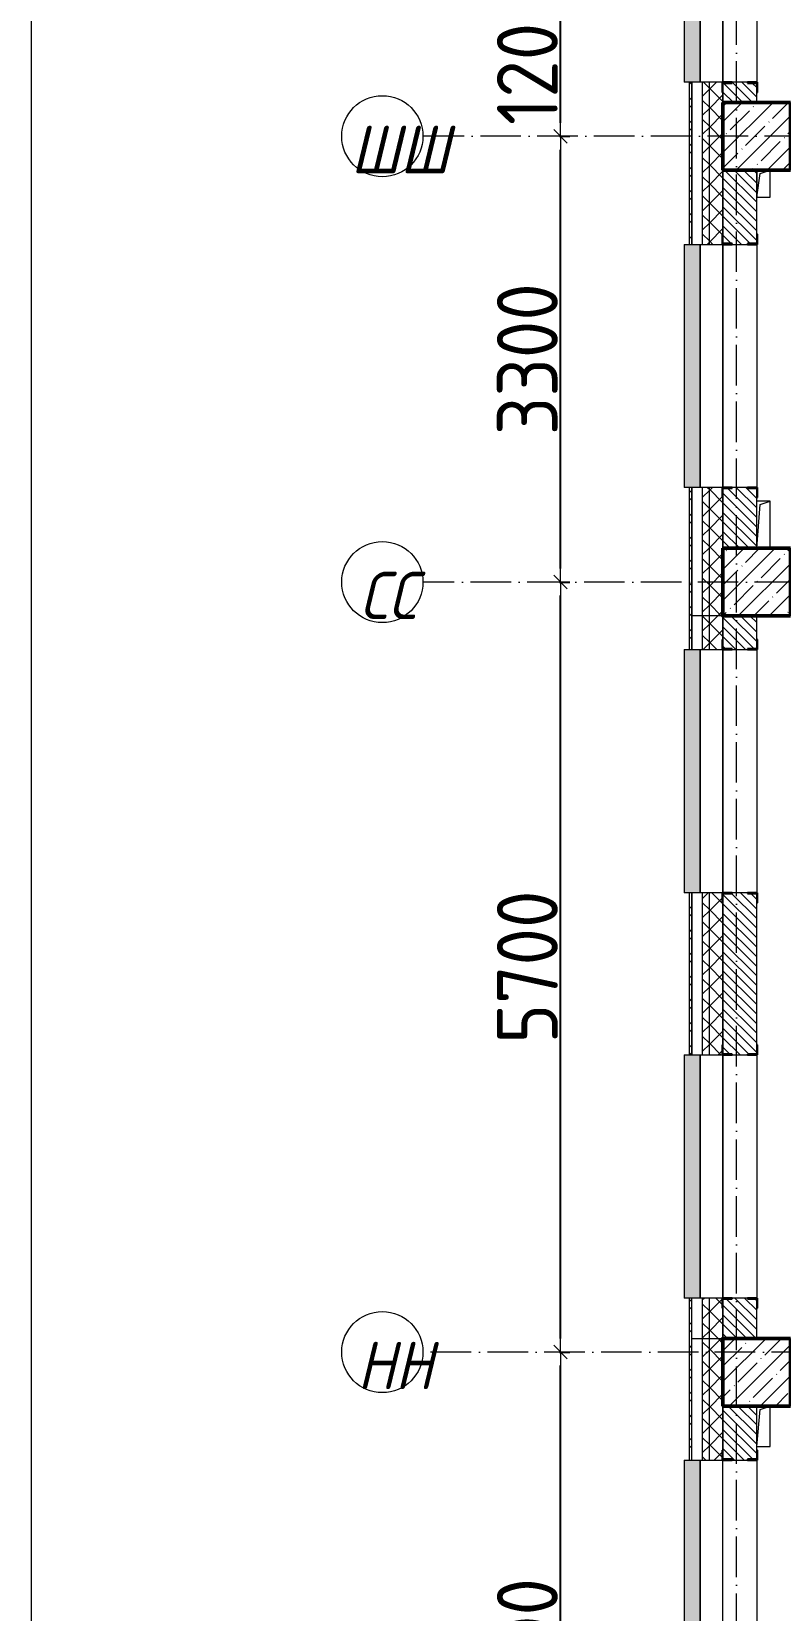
# Model space of a CAD drawing. Header units: millimetres. Extents: x -12989 to 629078, y -109036 to 555275.
# Drawn here: x 35697 to 41235, y 129382 to 141070 of the extents above; entities that cross this region are included whole.
import ezdxf

# ---------------------------------------------------------------- set-up
doc = ezdxf.new("R2010")
doc.units = ezdxf.units.MM
doc.linetypes.add('50_200_ШТРИХ_1Т_ш5_п1_п1_', pattern=[700, 500, -100, 0, -100])
for name, color, linetype, lineweight in [('A-____-____-DIMS', 7, 'Continuous', 9), ('A-GENM-____-MCUT', 7, 'Continuous', 25), ('A-GENM-____-OTLN', 7, 'Continuous', 9), ('A-GENM-____-OTLN-1', 7, 'Continuous', 25), ('A-GLAZ-____-OTLN', 7, 'Continuous', 9), ('A-WALL-____-MCUT', 7, 'Continuous', 13), ('A-WALL-____-MCUT-1', 7, 'Continuous', 9), ('A-WALL-____-OTLN', 7, 'Continuous', 9), ('A-WALL-____-PATT-1', 7, 'Continuous', 9), ('A-WALL-FNSH-MCUT-1', 7, 'Continuous', 9), ('S-COLS-____-MCUT', 7, 'Continuous', 50), ('S-COLS-____-OTLN', 7, 'Continuous', 9), ('S-GRID-____-IDEN', 7, 'Continuous', 9), ('S-GRID-____-OTLN-1', 7, '50_200_ШТРИХ_1Т_ш5_п1_п1_', 9)]:
    doc.layers.add(name, color=color, linetype=linetype, lineweight=lineweight)
doc.layers.add('A-GLAZ-____-OTLN-1', color=7, linetype='Continuous', lineweight=9, true_color=0xc0c0c0)
doc.styles.add('ISOCPEUR_I_9', font='isocpeui.ttf', dxfattribs={"width": 0.9, "height": 250})
doc.styles.add('СПДС', font='isocpeur.ttf', dxfattribs={"width": 0.9})
doc.dimstyles.new('Размера А3', dxfattribs={"dimtxt": 200, "dimasz": 100, "dimexe": 70, "dimexo": 100, "dimgap": 20, "dimtad": 1, "dimdec": 0, "dimrnd": 10, "dimzin": 0, "dimdsep": 46, "dimtxsty": 'СПДС', "dimblk": 'ARROWHEAD_6', "dimcen": 1, "dimclrd": 256, "dimclre": 256, "dimclrt": 256, "dimazin": 0, "dimtfac": 1, "dimtdec": 0, "dimtmove": 2, "dimatfit": 3, "dimfxl": 1, "dimtolj": 1, "dimtzin": 0, "dimarcsym": 0})
pattern_1 = [(135, (43259.71, 63713.66), (-35.35534, -35.35534), [])]
pattern_2 = [(45, (43259.71, 63713.66), (-70.71068, 70.71068), []), (135, (43259.71, 63713.66), (-70.71068, -70.71068), [])]
pattern_3 = [(45, (43259.71, 63713.66), (-85.53659, 85.53659), []), (45, (43316.74, 63713.66), (-85.53659, 85.53659), [])]

# ---------------------------------------------------------------- blocks, each defined once
blk = doc.blocks.new('BSC_Колонна _Прямоугольная - 500х500-V22-АР1_План отверстий 2 этажа в осях 1-64_Ю-ЯЯ')
at = {"layer": 'S-COLS-____-OTLN'}
h = blk.add_hatch(dxfattribs=at)
h.set_pattern_fill('FP_31', color=256, style=0, pattern_type=2)
h.set_pattern_definition([(45, (2200, -67431.04), (-114.04925, 114.04925), []), (45, (2314.05, -67431.04), (-114.04925, 114.04925), [201.613, -40.323, 3.353, -36.97])])
h.paths.add_polyline_path([(-250, -250), (250, -250), (250, 250), (-250, 250)], flags=0)
at = {"layer": 'S-COLS-____-MCUT'}
for p, q in [((250, 250), (-250, 250)), ((-250, 250), (-250, -250)), ((250, -250), (250, 250)), ((-250, -250), (250, -250))]:
    blk.add_line(p, q, dxfattribs=at)
blk = doc.blocks.new('BSC_Колонна _Прямоугольная - 500х500-V25-АР1_План отверстий 2 этажа в осях 1-64_Ю-ЯЯ')
at = {"layer": 'S-COLS-____-OTLN'}
h = blk.add_hatch(dxfattribs=at)
h.set_pattern_fill('FP_34', color=256, style=0, pattern_type=2)
h.set_pattern_definition([(45, (2200, -76581.04), (-114.04925, 114.04925), []), (45, (2314.05, -76581.04), (-114.04925, 114.04925), [201.613, -40.323, 3.353, -36.97])])
h.paths.add_polyline_path([(-250, -250), (250, -250), (250, 250), (-250, 250), (-250, 16)], flags=0)
at = {"layer": 'S-COLS-____-MCUT'}
for p, q in [((250, 250), (-250, 250)), ((-250, 250), (-250, -250)), ((250, -250), (250, 250)), ((-250, -250), (250, -250))]:
    blk.add_line(p, q, dxfattribs=at)
blk = doc.blocks.new('BSC_Колонна _Прямоугольная - 500х500-V31-АР1_План отверстий 2 этажа в осях 1-64_Ю-ЯЯ')
at = {"layer": 'S-COLS-____-OTLN'}
h = blk.add_hatch(dxfattribs=at)
h.set_pattern_fill('FP_40', color=256, style=0, pattern_type=2)
h.set_pattern_definition([(45, (2200, -73281.04), (-114.04925, 114.04925), []), (45, (2314.05, -73281.04), (-114.04925, 114.04925), [201.613, -40.323, 3.353, -36.97])])
h.paths.add_polyline_path([(-250, -250), (250, -250), (250, 250), (-250, 250), (-250, 88)], flags=0)
at = {"layer": 'S-COLS-____-MCUT'}
for p, q in [((250, 250), (-250, 250)), ((-250, 250), (-250, -250)), ((250, -250), (250, 250)), ((-250, -250), (250, -250))]:
    blk.add_line(p, q, dxfattribs=at)
blk = doc.blocks.new('Фахверк_СКБ_Уголок - 250_2700-27497298-АР1_План отверстий 2 этажа в осях 1-64_Ю-ЯЯ')
at = {"layer": 'A-GENM-____-MCUT'}
for p, q in [((200, 181), (125, 181)), ((125, 181), (125, 106)), ((131, 106), (131, 175)), ((131, 175), (200, 175)), ((200, 175), (200, 181)), ((125, 106), (131, 106)), ((131, -6), (125, -6)), ((125, -6), (125, -81)), ((125, -81), (200, -81)), ((131, -75), (131, -6)), ((200, -75), (131, -75)), ((200, -81), (200, -75))]:
    blk.add_line(p, q, dxfattribs=at)
blk = doc.blocks.new('Фахверк_СКБ_Уголок - 250_2700_1-27501432-АР1_План отверстий 2 этажа в осях 1-64_Ю-ЯЯ')
at = {"layer": 'A-GENM-____-MCUT'}
for p, q in [((200, 181), (125, 181)), ((125, 181), (125, 106)), ((131, 106), (131, 175)), ((131, 175), (200, 175)), ((200, 175), (200, 181)), ((125, 106), (131, 106)), ((131, -6), (125, -6)), ((125, -6), (125, -81)), ((125, -81), (200, -81)), ((131, -75), (131, -6)), ((200, -75), (131, -75)), ((200, -81), (200, -75))]:
    blk.add_line(p, q, dxfattribs=at)
blk = doc.blocks.new('AR_Отверстие прямоугольное _в плите_ - AR_Отверстие прямоугольное _в плите_-V166-АР1_План отверстий 2 этажа в осях 1-64_Ю-ЯЯ')
at = {"layer": 'A-GENM-____-OTLN'}
for p, q in [((-50, 100), (-50, -100)), ((-50, -100), (-25, 75)), ((-25, 75), (50, 100)), ((50, -100), (50, 100)), ((-50, -100), (50, -100))]:
    blk.add_line(p, q, dxfattribs=at)
blk = doc.blocks.new('AR_Отверстие прямоугольное _в плите_ - AR_Отверстие прямоугольное _в плите_-30511527-АР1_План отверстий 2 этажа в осях 1-64_Ю-ЯЯ')
at = {"layer": 'A-GENM-____-OTLN'}
for p, q in [((50, 175), (-50, 175)), ((-50, -175), (-25, 150)), ((-25, 150), (50, 175)), ((50, -175), (50, 175))]:
    blk.add_line(p, q, dxfattribs=at)
blk = doc.blocks.new('AR_Отверстие прямоугольное _в плите_ - AR_Отверстие прямоугольное _в плите_-30510814-АР1_План отверстий 2 этажа в осях 1-64_Ю-ЯЯ')
at = {"layer": 'A-GENM-____-OTLN'}
for p, q in [((-50, -150), (-25, 125)), ((-25, 125), (50, 150)), ((50, -150), (50, 150)), ((-50, -150), (50, -150))]:
    blk.add_line(p, q, dxfattribs=at)
blk = doc.blocks.new('Отлив_СКБ - Отлив витража_120_НВФ-31886035-АР1_План отверстий 2 этажа в осях 1-64_Ю-ЯЯ')
at = {"layer": 'A-GLAZ-____-OTLN-1'}
for points in [[(0, 83), (0, 2), (4800, 2), (4800, 120), (0, 120)], [(0, 0), (4800, 0), (4800, 2), (0, 2)]]:
    blk.add_hatch(color=256, dxfattribs=at).paths.add_polyline_path(points, flags=0)
at = {"layer": 'A-GLAZ-____-OTLN'}
for p, q in [((0, 83), (0, 120)), ((4800, 120), (0, 120)), ((4800, 120), (4800, 83)), ((0, 2), (4800, 2)), ((4800, 0), (0, 0))]:
    blk.add_line(p, q, dxfattribs=at)
blk = doc.blocks.new('Отлив_СКБ - Отлив витража_120_НВФ-31885689-АР1_План отверстий 2 этажа в осях 1-64_Ю-ЯЯ')
at = {"layer": 'A-GLAZ-____-OTLN-1'}
for points in [[(1800, 2), (1800, 120), (0, 120), (0, 2), (737, 2)], [(1800, 0), (1800, 2), (0, 2), (0, 0), (737, 0)]]:
    blk.add_hatch(color=256, dxfattribs=at).paths.add_polyline_path(points, flags=0)
at = {"layer": 'A-GLAZ-____-OTLN'}
for p, q in [((0, 83), (0, 120)), ((1800, 120), (0, 120)), ((1800, 120), (1800, 83)), ((0, 2), (1800, 2)), ((1800, 0), (0, 0))]:
    blk.add_line(p, q, dxfattribs=at)
blk = doc.blocks.new('Ось сетки - Круг_Ø6_00__ISO-2_5_0_9K_-25732049-АР1_План отверстий 2 этажа в осях 1-64_Ю-ЯЯ')
at = {"layer": 'S-GRID-____-IDEN'}
blk.add_circle((0, 0), 3, dxfattribs=at)
blk = doc.blocks.new('ARROWHEAD_6')
at = {"color": 0, "linetype": 'Continuous'}
for p, q in [((0, 0), (-1, 0)), ((-0.5, -0.5), (0.5, 0.5))]:
    blk.add_line(p, q, dxfattribs=at)
blk = doc.blocks.new('*D2748')
at = {"layer": 'A-____-____-DIMS', "lineweight": -2, "transparency": 16777216}
for p, q in [((-19249, 526597), (-19173, 526597)), ((-19243, 522197), (-19243, 526497)), ((-19249, 522097), (-19173, 522097))]:
    blk.add_line(p, q, dxfattribs=at)
at = {"layer": 'Defpoints', "color": 0, "transparency": 16777216}
for p in [(-19349, 526597), (-19243, 526597), (-19349, 522097)]:
    blk.add_point(p, dxfattribs=at)
at = {"layer": 'A-____-____-DIMS', "lineweight": -2, "transparency": 16777216, "xscale": 100, "yscale": 100, "zscale": 100}
for p, rotation in [((-19243, 526597), 90), ((-19243, 522097), 270)]:
    blk.add_blockref('ARROWHEAD_6', p, dxfattribs=dict(at, rotation=rotation))
at = {"layer": 'A-____-____-DIMS', "transparency": 16777216, "insert": (-19488, 524347), "char_height": 450, "width": 2.56, "attachment_point": 5, "rotation": 90, "style": 'СПДС'}
blk.add_mtext('\\A1;4500', dxfattribs=at)
blk = doc.blocks.new('*D2749')
at = {"layer": 'A-____-____-DIMS', "lineweight": -2, "transparency": 16777216}
for p, q in [((-19249, 532297), (-19173, 532297)), ((-19243, 526697), (-19243, 532197)), ((-19249, 526597), (-19173, 526597))]:
    blk.add_line(p, q, dxfattribs=at)
at = {"layer": 'Defpoints', "color": 0, "transparency": 16777216}
for p in [(-19349, 532297), (-19243, 532297), (-19349, 526597)]:
    blk.add_point(p, dxfattribs=at)
at = {"layer": 'A-____-____-DIMS', "lineweight": -2, "transparency": 16777216, "xscale": 100, "yscale": 100, "zscale": 100}
for p, rotation in [((-19243, 532297), 90), ((-19243, 526597), 270)]:
    blk.add_blockref('ARROWHEAD_6', p, dxfattribs=dict(at, rotation=rotation))
at = {"layer": 'A-____-____-DIMS', "transparency": 16777216, "insert": (-19488, 529447), "char_height": 450, "width": 2.49, "attachment_point": 5, "rotation": 90, "style": 'СПДС'}
blk.add_mtext('\\A1;5700', dxfattribs=at)
blk = doc.blocks.new('*D2750')
at = {"layer": 'A-____-____-DIMS', "lineweight": -2, "transparency": 16777216}
for p, q in [((-19249, 535597), (-19173, 535597)), ((-19243, 532397), (-19243, 535497)), ((-19249, 532297), (-19173, 532297))]:
    blk.add_line(p, q, dxfattribs=at)
at = {"layer": 'Defpoints', "color": 0, "transparency": 16777216}
for p in [(-19349, 535597), (-19243, 535597), (-19349, 532297)]:
    blk.add_point(p, dxfattribs=at)
at = {"layer": 'A-____-____-DIMS', "lineweight": -2, "transparency": 16777216, "xscale": 100, "yscale": 100, "zscale": 100}
for p, rotation in [((-19243, 535597), 90), ((-19243, 532297), 270)]:
    blk.add_blockref('ARROWHEAD_6', p, dxfattribs=dict(at, rotation=rotation))
at = {"layer": 'A-____-____-DIMS', "transparency": 16777216, "insert": (-19488, 533947), "char_height": 450, "width": 2.49, "attachment_point": 5, "rotation": 90, "style": 'СПДС'}
blk.add_mtext('\\A1;3300', dxfattribs=at)
blk = doc.blocks.new('*D2751')
at = {"layer": 'A-____-____-DIMS', "lineweight": -2, "transparency": 16777216}
for p, q in [((-19249, 536797), (-19173, 536797)), ((-19243, 535697), (-19243, 536697)), ((-19249, 535597), (-19173, 535597))]:
    blk.add_line(p, q, dxfattribs=at)
at = {"layer": 'Defpoints', "color": 0, "transparency": 16777216}
for p in [(-19349, 536797), (-19243, 536797), (-19349, 535597)]:
    blk.add_point(p, dxfattribs=at)
at = {"layer": 'A-____-____-DIMS', "lineweight": -2, "transparency": 16777216, "xscale": 100, "yscale": 100, "zscale": 100}
for p, rotation in [((-19243, 536797), 90), ((-19243, 535597), 270)]:
    blk.add_blockref('ARROWHEAD_6', p, dxfattribs=dict(at, rotation=rotation))
at = {"layer": 'A-____-____-DIMS', "transparency": 16777216, "insert": (-19488, 536197), "char_height": 450, "width": 2.3, "attachment_point": 5, "rotation": 90, "style": 'СПДС'}
blk.add_mtext('\\A1;1200', dxfattribs=at)
blk = doc.blocks.new('2этаж')
at = {"layer": 'S-GRID-____-OTLN-1', "color": 251, "ltscale": 0.6, "true_color": 0x636466}
for p, q in [((-17941.7, 511907.5), (-17941.7, 549908.8)), ((17013.3, 535597), (-20260.4, 535597)), ((8958.3, 532297), (-20260.4, 532297)), ((88482.7, 526597), (-20260.4, 526597))]:
    blk.add_line(p, q, dxfattribs=at)
at = {"layer": 'S-GRID-____-IDEN', "xscale": 99.99999999999993, "yscale": 99.99999999999993, "zscale": 99.99999999999993}
for p, rotation in [((-20560.4, 535597), 89.9999999999998), ((-20560.4, 532297), 89.99999999999982), ((-20560.4, 526597), 89.9999999999998)]:
    blk.add_blockref('Ось сетки - Круг_Ø6_00__ISO-2_5_0_9K_-25732049-АР1_План отверстий 2 этажа в осях 1-64_Ю-ЯЯ', p, dxfattribs=dict(at, rotation=rotation))
at = {"layer": 'S-GRID-____-IDEN', "char_height": 350, "attachment_point": 1, "style": 'ISOCPEUR_I_9'}
for s, insert, width in [('ШШ', (-20793.2, 535673.1), 562.785), ('СС', (-20727.5, 532373.1), 404.05), ('НН', (-20745.5, 526673.1), 447.342)]:
    blk.add_mtext(s, dxfattribs=dict(at, insert=insert, width=width))
at = {"layer": 'A-____-____-DIMS'}
for base, p1, p2, picture, middle in [((-19243.1, 536797), (-19349.1, 535597), (-19349.1, 536797), '*D2751', (-19488.1, 536197)), ((-19243.1, 535597), (-19349.1, 532297), (-19349.1, 535597), '*D2750', (-19488.1, 533947)), ((-19243.1, 532297), (-19349.1, 526597), (-19349.1, 532297), '*D2749', (-19488.1, 529447)), ((-19243.1, 526597), (-19349.1, 522097), (-19349.1, 526597), '*D2748', (-19488.1, 524347))]:
    dim = blk.add_linear_dim(base=base, p1=p1, p2=p2, angle=90, dimstyle='Размера А3', override={"dimtxt": 450}, dxfattribs=at)
    dim.commit()
    dim.dimension.update_dxf_attribs({"geometry": picture, "text_midpoint": middle})

msp = doc.modelspace()

# ---------------------------------------------------------------- hatches: boundary and pattern name
at = {"layer": 'A-WALL-____-PATT-1'}
h = msp.add_hatch(dxfattribs=at)
h.set_pattern_fill('FP_3', color=256, style=0, pattern_type=2)
h.set_pattern_definition(pattern_3)
h.paths.add_polyline_path([(40559.7115, 136574.7006), (40579.7115, 136574.7006), (40579.7115, 137694.7006), (40559.7115, 137694.7006), (40559.7115, 137082.374)], flags=0)
h.paths.add_polyline_path([(40579.7115, 139494.7006), (40579.7115, 140694.7006), (40559.7115, 140694.7006), (40559.7115, 139494.7006)], flags=0)
h.paths.add_polyline_path([(40579.7115, 145494.7006), (40579.7115, 146694.7006), (40559.7115, 146694.7006), (40559.7115, 145494.7006)], flags=0)
h.paths.add_polyline_path([(40579.7115, 148494.7006), (40579.7115, 149644.7006), (40559.7115, 149644.7006), (40559.7115, 148494.7006)], flags=0)
h = msp.add_hatch(dxfattribs=at)
h.set_pattern_fill('FP_1', color=256, style=0, pattern_type=2)
h.set_pattern_definition(pattern_2)
h.paths.add_polyline_path([(40709.7115, 136744.7006), (40709.7115, 137694.7006), (40659.7115, 137694.7006), (40659.7115, 136744.7006)], flags=0)
h.paths.add_polyline_path([(40709.7115, 139494.7006), (40709.7115, 140694.7006), (40659.7115, 140694.7006), (40659.7115, 139494.7006)], flags=0)
h.paths.add_polyline_path([(40709.7115, 145494.7006), (40709.7115, 146694.7006), (40659.7115, 146694.7006), (40659.7115, 145494.7006)], flags=0)
h.paths.add_polyline_path([(40709.7115, 148494.7006), (40709.7115, 149624.7006), (40659.7115, 149624.7006), (40659.7115, 148494.7006)], flags=0)
h = msp.add_hatch(dxfattribs=at)
h.set_pattern_fill('FP_1', color=256, style=0, pattern_type=2)
h.set_pattern_definition(pattern_2)
h.paths.add_polyline_path([(40809.7115, 136744.7006), (40809.7115, 137619.7006), (40803.7115, 137619.7006), (40803.7115, 137694.7006), (40709.7115, 137694.7006), (40709.7115, 136744.7006)], flags=0)
h.paths.add_polyline_path([(40803.7115, 139494.7006), (40803.7115, 139569.7006), (40809.7115, 139569.7006), (40809.7115, 140619.7006), (40803.7115, 140619.7006), (40803.7115, 140694.7006), (40709.7115, 140694.7006), (40709.7115, 139494.7006)], flags=0)
h.paths.add_polyline_path([(40709.7115, 145494.7006), (40809.7115, 145494.7006), (40809.7115, 146619.7006), (40803.7115, 146619.7006), (40803.7115, 146694.7006), (40709.7115, 146694.7006), (40709.7115, 145961.6419)], flags=0)
h.paths.add_polyline_path([(40803.7115, 148494.7006), (40803.7115, 148569.7006), (40809.7115, 148569.7006), (40809.7115, 149624.7006), (40709.7115, 149624.7006), (40709.7115, 148494.7006)], flags=0)
h = msp.add_hatch(dxfattribs=at)
h.set_pattern_fill('FP_6', color=256, style=0, pattern_type=2)
h.set_pattern_definition(pattern_1)
h.paths.add_polyline_path([(40953.7115, 140544.7006), (41059.7115, 140544.7006), (41059.7115, 140688.7006), (40990.7115, 140688.7006), (40990.7115, 140694.7006), (40878.7115, 140694.7006), (40878.7115, 140688.7006), (40809.7115, 140688.7006), (40809.7115, 140544.7006)], flags=0)
h = msp.add_hatch(dxfattribs=at)
h.set_pattern_fill('FP_6', color=256, style=0, pattern_type=2)
h.set_pattern_definition(pattern_1)
h.paths.add_polyline_path([(41059.7115, 137244.7006), (41059.7115, 137688.7006), (40990.7115, 137688.7006), (40990.7115, 137694.7006), (40878.7115, 137694.7006), (40878.7115, 137688.7006), (40809.7115, 137688.7006), (40809.7115, 137244.7006)], flags=0)
h.paths.add_polyline_path([(40878.7115, 139494.7006), (40990.7115, 139494.7006), (40990.7115, 139500.7006), (41059.7115, 139500.7006), (41059.7115, 140044.7006), (40809.7115, 140044.7006), (40809.7115, 139500.7006), (40878.7115, 139500.7006)], flags=0)
h = msp.add_hatch(dxfattribs=at)
h.set_pattern_fill('FP_1', color=256, style=0, pattern_type=2)
h.set_pattern_definition(pattern_2)
h.paths.add_polyline_path([(40709.7115, 131394.7006), (40709.7115, 131694.7006), (40659.7115, 131694.7006), (40659.7115, 131394.7006)], flags=0)
h.paths.add_polyline_path([(40709.7115, 133494.7006), (40709.7115, 134694.7006), (40659.7115, 134694.7006), (40659.7115, 133494.7006)], flags=0)
h.paths.add_polyline_path([(40709.7115, 136494.7006), (40709.7115, 136744.7006), (40659.7115, 136744.7006), (40659.7115, 136494.7006)], flags=0)
h = msp.add_hatch(dxfattribs=at)
h.set_pattern_fill('FP_1', color=256, style=0, pattern_type=2)
h.set_pattern_definition(pattern_2)
h.paths.add_polyline_path([(40709.7115, 131394.7006), (40809.7115, 131394.7006), (40809.7115, 131619.7006), (40803.7115, 131619.7006), (40803.7115, 131694.7006), (40709.7115, 131694.7006), (40709.7115, 131431.9308)], flags=0)
h.paths.add_polyline_path([(40803.7115, 133494.7006), (40803.7115, 133569.7006), (40809.7115, 133569.7006), (40809.7115, 134619.7006), (40803.7115, 134619.7006), (40803.7115, 134694.7006), (40709.7115, 134694.7006), (40709.7115, 133494.7006)], flags=0)
h.paths.add_polyline_path([(40803.7115, 136494.7006), (40803.7115, 136569.7006), (40809.7115, 136569.7006), (40809.7115, 136744.7006), (40709.7115, 136744.7006), (40709.7115, 136494.7006)], flags=0)
h = msp.add_hatch(dxfattribs=at)
h.set_pattern_fill('FP_6', color=256, style=0, pattern_type=2)
h.set_pattern_definition(pattern_1)
h.paths.add_polyline_path([(41059.7115, 131394.7006), (41059.7115, 131688.7006), (40990.7115, 131688.7006), (40990.7115, 131694.7006), (40878.7115, 131694.7006), (40878.7115, 131688.7006), (40809.7115, 131688.7006), (40809.7115, 131394.7006)], flags=0)
h.paths.add_polyline_path([(40990.7115, 133494.7006), (40990.7115, 133500.7006), (41059.7115, 133500.7006), (41059.7115, 134688.7006), (40990.7115, 134688.7006), (40990.7115, 134694.7006), (40878.7115, 134694.7006), (40878.7115, 134688.7006), (40809.7115, 134688.7006), (40809.7115, 133500.7006), (40878.7115, 133500.7006), (40878.7115, 133494.7006)], flags=0)
h.paths.add_polyline_path([(40878.7115, 136494.7006), (40990.7115, 136494.7006), (40990.7115, 136500.7006), (41059.7115, 136500.7006), (41059.7115, 136744.7006), (40809.7115, 136744.7006), (40809.7115, 136500.7006), (40878.7115, 136500.7006)], flags=0)
h = msp.add_hatch(dxfattribs=at)
h.set_pattern_fill('FP_3', color=256, style=0, pattern_type=2)
h.set_pattern_definition(pattern_3)
h.paths.add_polyline_path([(40559.7115, 131564.7006), (40579.7115, 131564.7006), (40579.7115, 131694.7006), (40559.7115, 131694.7006)], flags=0)
h.paths.add_polyline_path([(40579.7115, 133494.7006), (40579.7115, 134694.7006), (40559.7115, 134694.7006), (40559.7115, 133494.7006)], flags=0)
h.paths.add_polyline_path([(40579.7115, 136494.7006), (40579.7115, 136574.7006), (40559.7115, 136574.7006), (40559.7115, 136494.7006)], flags=0)
h = msp.add_hatch(dxfattribs=at)
h.set_pattern_fill('FP_3', color=256, style=0, pattern_type=2)
h.set_pattern_definition(pattern_3)
h.paths.add_polyline_path([(40559.7115, 118644.7006), (40579.7115, 118644.7006), (40579.7115, 119894.7006), (40559.7115, 119894.7006), (40559.7115, 119323.8381)], flags=0)
h.paths.add_polyline_path([(40579.7115, 121694.7006), (40579.7115, 122894.7006), (40559.7115, 122894.7006), (40559.7115, 121694.7006)], flags=0)
h.paths.add_polyline_path([(40579.7115, 124694.7006), (40579.7115, 125744.7006), (40559.7115, 125744.7006), (40559.7115, 124694.7006)], flags=0)
h.paths.add_polyline_path([(40579.7115, 127544.7006), (40579.7115, 128694.7006), (40559.7115, 128694.7006), (40559.7115, 127544.7006)], flags=0)
h.paths.add_polyline_path([(40579.7115, 130494.7006), (40579.7115, 131564.7006), (40559.7115, 131564.7006), (40559.7115, 130494.7006)], flags=0)
h = msp.add_hatch(dxfattribs=at)
h.set_pattern_fill('FP_1', color=256, style=0, pattern_type=2)
h.set_pattern_definition(pattern_2)
h.paths.add_polyline_path([(40659.7115, 118744.7006), (40709.7115, 118744.7006), (40709.7115, 119894.7006), (40659.7115, 119894.7006), (40659.7115, 119323.8381)], flags=0)
h.paths.add_polyline_path([(40659.7115, 121694.7006), (40709.7115, 121694.7006), (40709.7115, 122894.7006), (40659.7115, 122894.7006), (40659.7115, 122552.6628)], flags=0)
h.paths.add_polyline_path([(40659.7115, 124694.7006), (40709.7115, 124694.7006), (40709.7115, 125744.7006), (40659.7115, 125744.7006)], flags=0)
h.paths.add_polyline_path([(40709.7115, 127544.7006), (40709.7115, 128694.7006), (40659.7115, 128694.7006), (40659.7115, 127544.7006)], flags=0)
h.paths.add_polyline_path([(40659.7115, 130494.7006), (40709.7115, 130494.7006), (40709.7115, 131394.7006), (40659.7115, 131394.7006), (40659.7115, 130624.7246)], flags=0)
h = msp.add_hatch(dxfattribs=at)
h.set_pattern_fill('FP_1', color=256, style=0, pattern_type=2)
h.set_pattern_definition(pattern_2)
h.paths.add_polyline_path([(40709.7115, 118794.7006), (40809.7115, 118794.7006), (40809.7115, 119819.7006), (40803.7115, 119819.7006), (40803.7115, 119894.7006), (40709.7115, 119894.7006), (40709.7115, 119323.8381)], flags=0)
h.paths.add_polyline_path([(40809.7115, 122394.7027), (40809.7115, 122894.7006), (40709.7115, 122894.7006), (40709.7115, 122394.7006)], flags=0)
h.paths.add_polyline_path([(40803.7115, 121694.7006), (40803.7115, 121769.7006), (40809.7115, 121769.7006), (40809.7115, 122394.7027), (40709.7115, 122394.7006), (40709.7115, 121694.7006)], flags=0)
h.paths.add_polyline_path([(40803.7115, 124694.7006), (40803.7115, 124769.7006), (40809.7115, 124769.7006), (40809.7115, 125744.7006), (40709.7115, 125744.7006), (40709.7115, 124694.7006)], flags=0)
h.paths.add_polyline_path([(40803.7115, 127544.7006), (40803.7115, 127619.7006), (40809.7115, 127619.7006), (40809.7115, 128619.7006), (40803.7115, 128619.7006), (40803.7115, 128694.7006), (40709.7115, 128694.7006), (40709.7115, 127544.7006)], flags=0)
h.paths.add_polyline_path([(40709.7115, 130494.7006), (40803.7115, 130494.7006), (40803.7115, 130569.7006), (40809.7115, 130569.7006), (40809.7115, 131394.7006), (40709.7115, 131394.7006), (40709.7115, 130624.7246)], flags=0)
h = msp.add_hatch(dxfattribs=at)
h.set_pattern_fill('FP_6', color=256, style=0, pattern_type=2)
h.set_pattern_definition(pattern_1)
h.paths.add_polyline_path([(40878.7115, 127544.7006), (40990.7115, 127544.7006), (40990.7115, 127550.7006), (41059.7115, 127550.7006), (41059.7115, 128688.7006), (40990.7115, 128688.7006), (40990.7115, 128694.7006), (40878.7115, 128694.7006), (40878.7115, 128688.7006), (40809.7115, 128688.7006), (40809.7115, 127550.7006), (40878.7115, 127550.7006)], flags=0)
h.paths.add_polyline_path([(40990.7115, 130494.7006), (40990.7115, 130500.7006), (41059.7115, 130500.7006), (41059.7115, 130894.7006), (40809.7115, 130894.7006), (40809.7115, 130500.7006), (40878.7115, 130500.7006), (40878.7115, 130494.7006)], flags=0)

# ---------------------------------------------------------------- linework, layer by layer
at = {"color": 1, "lineweight": 0}
msp.add_lwpolyline([(35696.9246, 156516.3825), (148932.9246, 156516.3825), (148932.9246, 57688.3825), (35696.9246, 57688.3825)], close=True, dxfattribs=at)
at = {"layer": 'A-WALL-____-MCUT'}
for p, q in [((40803.7115, 140694.7006), (40579.7115, 140694.7006)), ((40579.7115, 140694.7006), (40579.7115, 139494.7006)), ((40579.7115, 139494.7006), (40579.7115, 140694.7006)), ((40990.7115, 140694.7006), (40878.7115, 140694.7006)), ((41059.7115, 140544.7006), (41059.7115, 140619.7006)), ((41059.7115, 139569.7006), (41059.7115, 140044.7006)), ((40579.7115, 139494.7006), (40803.7115, 139494.7006)), ((40878.7115, 139494.7006), (40990.7115, 139494.7006)), ((40803.7115, 137694.7006), (40579.7115, 137694.7006)), ((40579.7115, 137694.7006), (40579.7115, 136744.7006)), ((40579.7115, 136744.7006), (40579.7115, 137694.7006)), ((40990.7115, 137694.7006), (40878.7115, 137694.7006)), ((41059.7115, 137244.7006), (41059.7115, 137619.7006)), ((40579.7115, 136744.7006), (40579.7115, 136494.7006)), ((40809.7115, 136744.7006), (40579.7115, 136744.7006)), ((41059.7115, 136569.7006), (41059.7115, 136744.7006)), ((40579.7115, 136494.7006), (40579.7115, 136574.7006)), ((40579.7115, 136494.7006), (40803.7115, 136494.7006)), ((40878.7115, 136494.7006), (40990.7115, 136494.7006)), ((40803.7115, 134694.7006), (40579.7115, 134694.7006)), ((40579.7115, 134694.7006), (40579.7115, 133494.7006)), ((40579.7115, 133494.7006), (40579.7115, 134694.7006)), ((40990.7115, 134694.7006), (40878.7115, 134694.7006)), ((41059.7115, 133569.7006), (41059.7115, 134619.7006)), ((40579.7115, 133494.7006), (40803.7115, 133494.7006)), ((40878.7115, 133494.7006), (40990.7115, 133494.7006)), ((40803.7115, 131694.7006), (40579.7115, 131694.7006)), ((40579.7115, 131564.7006), (40579.7115, 131694.7006)), ((40579.7115, 130494.7006), (40579.7115, 131694.7006)), ((40990.7115, 131694.7006), (40878.7115, 131694.7006)), ((41059.7115, 131394.7006), (41059.7115, 131619.7006)), ((40579.7115, 131394.7006), (40809.7115, 131394.7006)), ((41059.7115, 130569.7006), (41059.7115, 130894.7006)), ((40579.7115, 130494.7006), (40803.7115, 130494.7006)), ((40878.7115, 130494.7006), (40990.7115, 130494.7006))]:
    msp.add_line(p, q, dxfattribs=at)
at = {"layer": 'A-WALL-____-MCUT-1'}
for p, q in [((40659.7115, 139494.7006), (40659.7115, 140694.7006)), ((40709.7115, 139494.7006), (40709.7115, 140694.7006)), ((40809.7115, 140619.7006), (40809.7115, 140544.7006)), ((40809.7115, 140544.7006), (40809.7115, 140619.7006)), ((40809.7115, 140044.7006), (40809.7115, 139569.7006)), ((40809.7115, 139569.7006), (40809.7115, 140044.7006)), ((40659.7115, 136744.7006), (40659.7115, 137694.7006)), ((40709.7115, 136744.7006), (40709.7115, 137694.7006)), ((40809.7115, 137619.7006), (40809.7115, 137244.7006)), ((40809.7115, 137244.7006), (40809.7115, 137619.7006)), ((40659.7115, 136494.7006), (40659.7115, 136744.7006)), ((40709.7115, 136494.7006), (40709.7115, 136744.7006)), ((40809.7115, 136744.7006), (40809.7115, 136569.7006)), ((40809.7115, 136569.7006), (40809.7115, 136744.7006)), ((40659.7115, 133494.7006), (40659.7115, 134694.7006)), ((40709.7115, 133494.7006), (40709.7115, 134694.7006)), ((40809.7115, 134619.7006), (40809.7115, 133569.7006)), ((40809.7115, 133569.7006), (40809.7115, 134619.7006)), ((40659.7115, 130494.7006), (40659.7115, 131694.7006)), ((40709.7115, 130494.7006), (40709.7115, 131694.7006)), ((40809.7115, 131619.7006), (40809.7115, 131394.7006)), ((40809.7115, 131394.7006), (40809.7115, 131619.7006)), ((40809.7115, 130894.7006), (40809.7115, 130569.7006)), ((40809.7115, 130569.7006), (40809.7115, 130894.7006))]:
    msp.add_line(p, q, dxfattribs=at)
at = {"layer": 'A-WALL-____-OTLN'}
for p, q in [((40809.7115, 140694.7006), (40809.7115, 145494.7006)), ((40809.7115, 145494.7006), (40809.7115, 140694.7006)), ((41059.7115, 145494.7006), (41059.7115, 140694.7006)), ((40809.7115, 137694.7006), (40809.7115, 139494.7006)), ((40809.7115, 139494.7006), (40809.7115, 137694.7006)), ((41059.7115, 139494.7006), (41059.7115, 137694.7006)), ((40809.7115, 134694.7006), (40809.7115, 136494.7006)), ((40809.7115, 136494.7006), (40809.7115, 134694.7006)), ((41059.7115, 136494.7006), (41059.7115, 134694.7006)), ((40809.7115, 131694.7006), (40809.7115, 133494.7006)), ((40809.7115, 133494.7006), (40809.7115, 131694.7006)), ((41059.7115, 133494.7006), (41059.7115, 131694.7006)), ((40809.7115, 128694.7006), (40809.7115, 130494.7006)), ((41059.7115, 130494.7006), (41059.7115, 128694.7006))]:
    msp.add_line(p, q, dxfattribs=at)
at = {"layer": 'A-WALL-FNSH-MCUT-1'}
for p, q in [((40559.7115, 140694.7006), (40559.7115, 139494.7006)), ((40579.7115, 140694.7006), (40559.7115, 140694.7006)), ((40559.7115, 139494.7006), (40579.7115, 139494.7006)), ((40559.7115, 137694.7006), (40559.7115, 136494.7006)), ((40579.7115, 137694.7006), (40559.7115, 137694.7006)), ((40579.7115, 136574.7006), (40579.7115, 136744.7006)), ((40559.7115, 136494.7006), (40579.7115, 136494.7006)), ((40559.7115, 134694.7006), (40559.7115, 133494.7006)), ((40579.7115, 134694.7006), (40559.7115, 134694.7006)), ((40559.7115, 133494.7006), (40579.7115, 133494.7006)), ((40559.7115, 131694.7006), (40559.7115, 131564.7006)), ((40579.7115, 131694.7006), (40559.7115, 131694.7006)), ((40559.7115, 131564.7006), (40559.7115, 130494.7006)), ((40559.7115, 130494.7006), (40579.7115, 130494.7006))]:
    msp.add_line(p, q, dxfattribs=at)

# ---------------------------------------------------------------- block references
msp.add_blockref('2этаж', (58851.3748, -395302.2823))
at = {"layer": 'A-GENM-____-OTLN'}
for name, p in [('AR_Отверстие прямоугольное _в плите_ - AR_Отверстие прямоугольное _в плите_-V166-АР1_План отверстий 2 этажа в осях 1-64_Ю-ЯЯ', (41110.2109, 139944.7006)), ('AR_Отверстие прямоугольное _в плите_ - AR_Отверстие прямоугольное _в плите_-30511527-АР1_План отверстий 2 этажа в осях 1-64_Ю-ЯЯ', (41109.7115, 137419.7006)), ('AR_Отверстие прямоугольное _в плите_ - AR_Отверстие прямоугольное _в плите_-30510814-АР1_План отверстий 2 этажа в осях 1-64_Ю-ЯЯ', (41109.7115, 130744.7006))]:
    msp.add_blockref(name, p, dxfattribs=at)
at = {"layer": 'A-GENM-____-OTLN-1'}
for name, p, rotation in [('Фахверк_СКБ_Уголок - 250_2700_1-27501432-АР1_План отверстий 2 этажа в осях 1-64_Ю-ЯЯ', (40884.7115, 140819.7006), 269.9999999999999), ('Фахверк_СКБ_Уголок - 250_2700-27497298-АР1_План отверстий 2 этажа в осях 1-64_Ю-ЯЯ', (40984.7115, 139369.7006), 89.99999999999991), ('Фахверк_СКБ_Уголок - 250_2700-27497298-АР1_План отверстий 2 этажа в осях 1-64_Ю-ЯЯ', (40884.7115, 137819.7006), 269.9999999999999), ('Фахверк_СКБ_Уголок - 250_2700-27497298-АР1_План отверстий 2 этажа в осях 1-64_Ю-ЯЯ', (40984.7115, 136369.7006), 89.99999999999991), ('Фахверк_СКБ_Уголок - 250_2700-27497298-АР1_План отверстий 2 этажа в осях 1-64_Ю-ЯЯ', (40884.7115, 134819.7006), 269.9999999999999), ('Фахверк_СКБ_Уголок - 250_2700-27497298-АР1_План отверстий 2 этажа в осях 1-64_Ю-ЯЯ', (40984.7115, 133369.7006), 89.99999999999991), ('Фахверк_СКБ_Уголок - 250_2700-27497298-АР1_План отверстий 2 этажа в осях 1-64_Ю-ЯЯ', (40884.7115, 131819.7006), 269.9999999999999), ('Фахверк_СКБ_Уголок - 250_2700-27497298-АР1_План отверстий 2 этажа в осях 1-64_Ю-ЯЯ', (40984.7115, 130369.7006), 89.99999999999991)]:
    msp.add_blockref(name, p, dxfattribs=dict(at, rotation=rotation))
at = {"layer": 'A-GLAZ-____-OTLN', "rotation": 90}
for name, p in [('Отлив_СКБ - Отлив витража_120_НВФ-31886035-АР1_План отверстий 2 этажа в осях 1-64_Ю-ЯЯ', (40642.7115, 140694.7006)), ('Отлив_СКБ - Отлив витража_120_НВФ-31885689-АР1_План отверстий 2 этажа в осях 1-64_Ю-ЯЯ', (40642.7115, 137694.7006)), ('Отлив_СКБ - Отлив витража_120_НВФ-31885689-АР1_План отверстий 2 этажа в осях 1-64_Ю-ЯЯ', (40642.7115, 134694.7006)), ('Отлив_СКБ - Отлив витража_120_НВФ-31885689-АР1_План отверстий 2 этажа в осях 1-64_Ю-ЯЯ', (40642.7115, 131694.7006)), ('Отлив_СКБ - Отлив витража_120_НВФ-31885689-АР1_План отверстий 2 этажа в осях 1-64_Ю-ЯЯ', (40642.7115, 128694.7006))]:
    msp.add_blockref(name, p, dxfattribs=at)
at = {"layer": 'S-COLS-____-OTLN'}
for name, p in [('BSC_Колонна _Прямоугольная - 500х500-V25-АР1_План отверстий 2 этажа в осях 1-64_Ю-ЯЯ', (41059.7115, 140294.7006)), ('BSC_Колонна _Прямоугольная - 500х500-V31-АР1_План отверстий 2 этажа в осях 1-64_Ю-ЯЯ', (41059.7115, 136994.7006)), ('BSC_Колонна _Прямоугольная - 500х500-V22-АР1_План отверстий 2 этажа в осях 1-64_Ю-ЯЯ', (41059.7115, 131144.7006))]:
    msp.add_blockref(name, p, dxfattribs=at)

doc.saveas('drawing.dxf')
